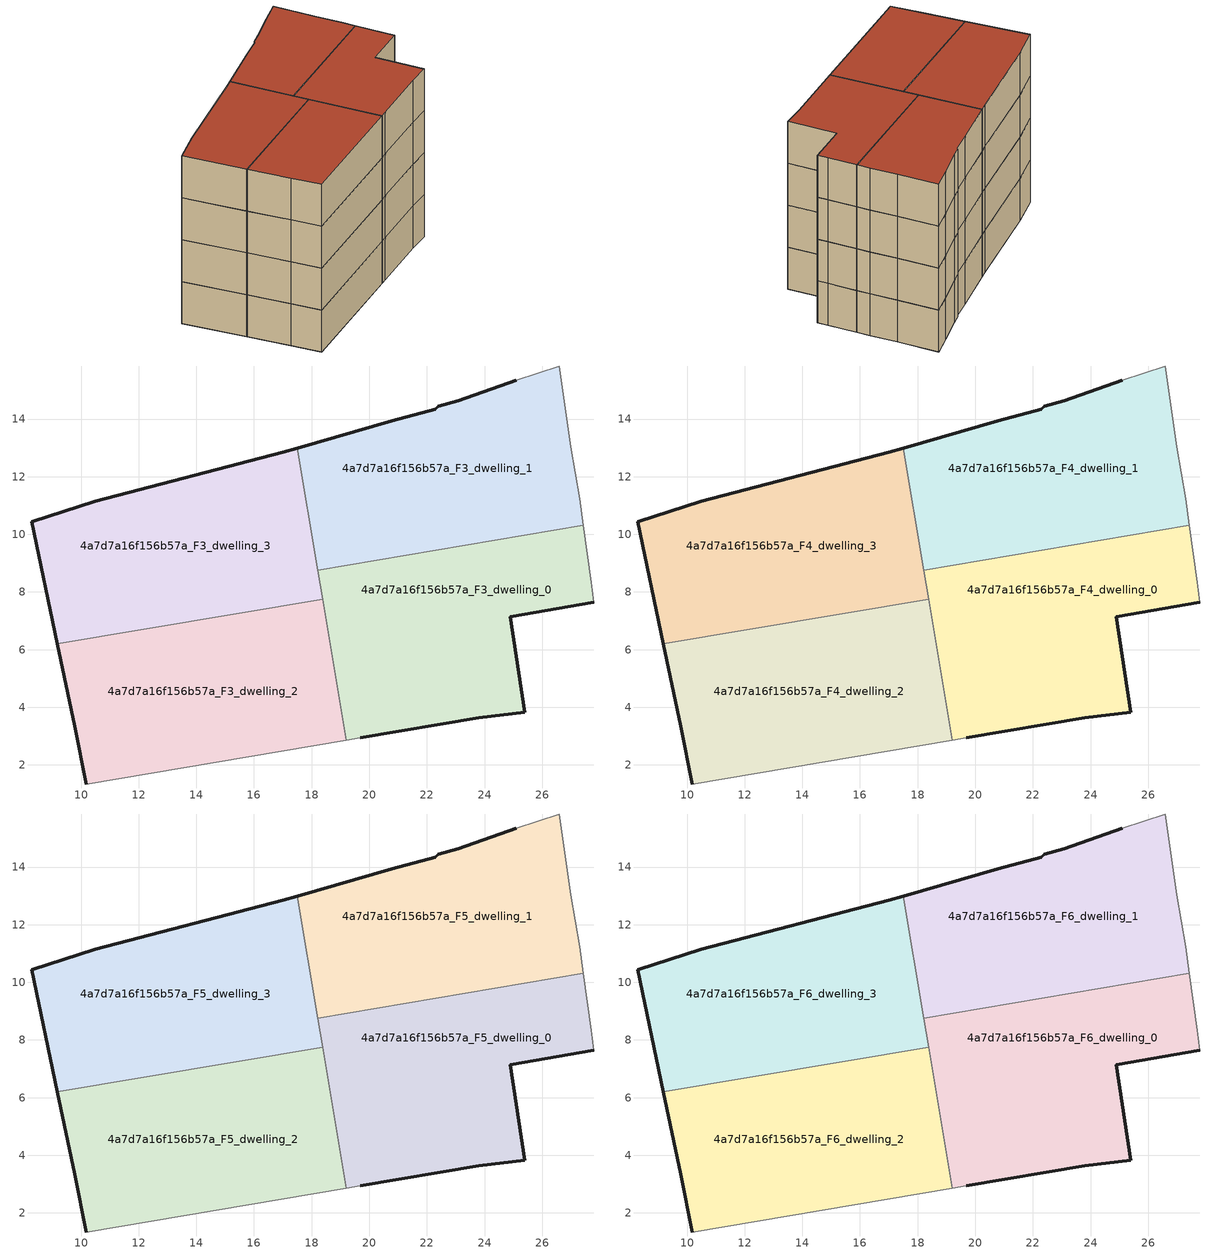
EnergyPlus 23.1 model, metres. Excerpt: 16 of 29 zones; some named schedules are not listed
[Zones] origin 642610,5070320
4a7d7a16f156b57a_F3_dwelling_0
 floor to 4a7d7a16f156b57a_F2_dwelling_0 (EU_floor_Construction): 25.39,3.83 24.89,7.14 27.8,7.64 27.7,8.34 27.43,10.31 18.21,8.76 19.21,2.85 19.69,2.93 23.79,3.63 z9
 wall outside (EU_wall_Construction): 27.8,7.64 24.89,7.14 25.39,3.83 23.79,3.63 19.69,2.93 z9:12
 wall adiabatic (EU_wall_Construction): 19.69,2.93 19.21,2.85 / 27.43,10.31 27.7,8.34 27.8,7.64 z9:12
 wall to 4a7d7a16f156b57a_F3_dwelling_1 (EU_wall_Construction): 18.21,8.76 27.43,10.31 z9:12
 wall to 4a7d7a16f156b57a_F3_dwelling_2 (EU_wall_Construction): 19.21,2.85 18.38,7.75 z9:12
 wall to 4a7d7a16f156b57a_F3_dwelling_3 (EU_wall_Construction): 18.38,7.75 18.21,8.76 z9:12
4a7d7a16f156b57a_F3_dwelling_1
 floor to 4a7d7a16f156b57a_F2_dwelling_1 (EU_floor_Construction): 27.43,10.31 27.3,11.24 27,13.04 26.6,15.84 25.1,15.34 23.09,14.64 22.4,14.44 22.3,14.34 20.79,13.94 17.5,12.99 18.21,8.76 z9
 wall outside (EU_wall_Construction): 17.5,12.99 20.79,13.94 22.3,14.34 22.4,14.44 23.09,14.64 25.1,15.34 z9:12
 wall adiabatic (EU_wall_Construction): 25.1,15.34 26.6,15.84 27,13.04 27.3,11.24 27.43,10.31 z9:12
 wall to 4a7d7a16f156b57a_F3_dwelling_3 (EU_wall_Construction): 18.21,8.76 17.5,12.99 z9:12
4a7d7a16f156b57a_F3_dwelling_2
 floor to 4a7d7a16f156b57a_F2_dwelling_2 (EU_floor_Construction): 19.21,2.85 18.38,7.75 9.18,6.2 9.78,3.34 10.18,1.34 z9
 wall outside (EU_wall_Construction): 10.18,1.34 9.78,3.34 9.18,6.2 z9:12
 wall to 4a7d7a16f156b57a_F3_dwelling_3 (EU_wall_Construction): 9.18,6.2 18.38,7.75 z9:12
 wall adiabatic (EU_wall_Construction): 19.21,2.85 10.18,1.34 z9:12
4a7d7a16f156b57a_F3_dwelling_3
 floor to 4a7d7a16f156b57a_F2_dwelling_3 (EU_floor_Construction): 18.38,7.75 17.5,12.99 16.99,12.84 10.48,11.14 8.28,10.44 9.18,6.2 z9
 wall outside (EU_wall_Construction): 9.18,6.2 8.28,10.44 10.48,11.14 16.99,12.84 17.5,12.99 z9:12
4a7d7a16f156b57a_F4_dwelling_0
 floor to 4a7d7a16f156b57a_F3_dwelling_0 (EU_floor_Construction): 25.39,3.83 24.89,7.14 27.8,7.64 27.7,8.34 27.43,10.31 18.21,8.76 19.21,2.85 19.69,2.93 23.79,3.63 z12
 wall outside (EU_wall_Construction): 27.8,7.64 24.89,7.14 25.39,3.83 23.79,3.63 19.69,2.93 z12:15
 wall adiabatic (EU_wall_Construction): 19.69,2.93 19.21,2.85 / 27.43,10.31 27.7,8.34 27.8,7.64 z12:15
 wall to 4a7d7a16f156b57a_F4_dwelling_1 (EU_wall_Construction): 18.21,8.76 27.43,10.31 z12:15
 wall to 4a7d7a16f156b57a_F4_dwelling_2 (EU_wall_Construction): 19.21,2.85 18.38,7.75 z12:15
 wall to 4a7d7a16f156b57a_F4_dwelling_3 (EU_wall_Construction): 18.38,7.75 18.21,8.76 z12:15
4a7d7a16f156b57a_F4_dwelling_1
 floor to 4a7d7a16f156b57a_F3_dwelling_1 (EU_floor_Construction): 27.43,10.31 27.3,11.24 27,13.04 26.6,15.84 25.1,15.34 23.09,14.64 22.4,14.44 22.3,14.34 20.79,13.94 17.5,12.99 18.21,8.76 z12
 wall outside (EU_wall_Construction): 17.5,12.99 20.79,13.94 22.3,14.34 22.4,14.44 23.09,14.64 25.1,15.34 z12:15
 wall adiabatic (EU_wall_Construction): 25.1,15.34 26.6,15.84 27,13.04 27.3,11.24 27.43,10.31 z12:15
 wall to 4a7d7a16f156b57a_F4_dwelling_3 (EU_wall_Construction): 18.21,8.76 17.5,12.99 z12:15
4a7d7a16f156b57a_F4_dwelling_2
 floor to 4a7d7a16f156b57a_F3_dwelling_2 (EU_floor_Construction): 19.21,2.85 18.38,7.75 9.18,6.2 9.78,3.34 10.18,1.34 z12
 wall outside (EU_wall_Construction): 10.18,1.34 9.78,3.34 9.18,6.2 z12:15
 wall to 4a7d7a16f156b57a_F4_dwelling_3 (EU_wall_Construction): 9.18,6.2 18.38,7.75 z12:15
 wall adiabatic (EU_wall_Construction): 19.21,2.85 10.18,1.34 z12:15
4a7d7a16f156b57a_F4_dwelling_3
 floor to 4a7d7a16f156b57a_F3_dwelling_3 (EU_floor_Construction): 18.38,7.75 17.5,12.99 16.99,12.84 10.48,11.14 8.28,10.44 9.18,6.2 z12
 wall outside (EU_wall_Construction): 9.18,6.2 8.28,10.44 10.48,11.14 16.99,12.84 17.5,12.99 z12:15
4a7d7a16f156b57a_F5_dwelling_0
 floor to 4a7d7a16f156b57a_F4_dwelling_0 (EU_floor_Construction): 25.39,3.83 24.89,7.14 27.8,7.64 27.7,8.34 27.43,10.31 18.21,8.76 19.21,2.85 19.69,2.93 23.79,3.63 z15
 wall outside (EU_wall_Construction): 27.8,7.64 24.89,7.14 25.39,3.83 23.79,3.63 19.69,2.93 z15:18
 wall adiabatic (EU_wall_Construction): 19.69,2.93 19.21,2.85 / 27.43,10.31 27.7,8.34 27.8,7.64 z15:18
 wall to 4a7d7a16f156b57a_F5_dwelling_1 (EU_wall_Construction): 18.21,8.76 27.43,10.31 z15:18
 wall to 4a7d7a16f156b57a_F5_dwelling_2 (EU_wall_Construction): 19.21,2.85 18.38,7.75 z15:18
 wall to 4a7d7a16f156b57a_F5_dwelling_3 (EU_wall_Construction): 18.38,7.75 18.21,8.76 z15:18
4a7d7a16f156b57a_F5_dwelling_1
 floor to 4a7d7a16f156b57a_F4_dwelling_1 (EU_floor_Construction): 27.43,10.31 27.3,11.24 27,13.04 26.6,15.84 25.1,15.34 23.09,14.64 22.4,14.44 22.3,14.34 20.79,13.94 17.5,12.99 18.21,8.76 z15
 wall outside (EU_wall_Construction): 17.5,12.99 20.79,13.94 22.3,14.34 22.4,14.44 23.09,14.64 25.1,15.34 z15:18
 wall adiabatic (EU_wall_Construction): 25.1,15.34 26.6,15.84 27,13.04 27.3,11.24 27.43,10.31 z15:18
 wall to 4a7d7a16f156b57a_F5_dwelling_3 (EU_wall_Construction): 18.21,8.76 17.5,12.99 z15:18
4a7d7a16f156b57a_F5_dwelling_2
 floor to 4a7d7a16f156b57a_F4_dwelling_2 (EU_floor_Construction): 19.21,2.85 18.38,7.75 9.18,6.2 9.78,3.34 10.18,1.34 z15
 wall outside (EU_wall_Construction): 10.18,1.34 9.78,3.34 9.18,6.2 z15:18
 wall to 4a7d7a16f156b57a_F5_dwelling_3 (EU_wall_Construction): 9.18,6.2 18.38,7.75 z15:18
 wall adiabatic (EU_wall_Construction): 19.21,2.85 10.18,1.34 z15:18
4a7d7a16f156b57a_F5_dwelling_3
 floor to 4a7d7a16f156b57a_F4_dwelling_3 (EU_floor_Construction): 18.38,7.75 17.5,12.99 16.99,12.84 10.48,11.14 8.28,10.44 9.18,6.2 z15
 wall outside (EU_wall_Construction): 9.18,6.2 8.28,10.44 10.48,11.14 16.99,12.84 17.5,12.99 z15:18
4a7d7a16f156b57a_F6_dwelling_0
 floor to 4a7d7a16f156b57a_F5_dwelling_0 (EU_floor_Construction): 25.39,3.83 24.89,7.14 27.8,7.64 27.7,8.34 27.43,10.31 18.21,8.76 19.21,2.85 19.69,2.93 23.79,3.63 z18
 wall outside (EU_wall_Construction): 27.8,7.64 24.89,7.14 25.39,3.83 23.79,3.63 19.69,2.93 z18:21
 wall adiabatic (EU_wall_Construction): 19.69,2.93 19.21,2.85 / 27.43,10.31 27.7,8.34 27.8,7.64 z18:21
 wall to 4a7d7a16f156b57a_F6_dwelling_1 (EU_wall_Construction): 18.21,8.76 27.43,10.31 z18:21
 wall to 4a7d7a16f156b57a_F6_dwelling_2 (EU_wall_Construction): 19.21,2.85 18.38,7.75 z18:21
 wall to 4a7d7a16f156b57a_F6_dwelling_3 (EU_wall_Construction): 18.38,7.75 18.21,8.76 z18:21
 roof outside (EU_roof_Construction): 27.43,10.31 27.7,8.34 27.8,7.64 24.89,7.14 25.39,3.83 23.79,3.63 19.69,2.93 19.21,2.85 18.21,8.76 z21
4a7d7a16f156b57a_F6_dwelling_1
 floor to 4a7d7a16f156b57a_F5_dwelling_1 (EU_floor_Construction): 27.43,10.31 27.3,11.24 27,13.04 26.6,15.84 25.1,15.34 23.09,14.64 22.4,14.44 22.3,14.34 20.79,13.94 17.5,12.99 18.21,8.76 z18
 wall outside (EU_wall_Construction): 17.5,12.99 20.79,13.94 22.3,14.34 22.4,14.44 23.09,14.64 25.1,15.34 z18:21
 wall adiabatic (EU_wall_Construction): 25.1,15.34 26.6,15.84 27,13.04 27.3,11.24 27.43,10.31 z18:21
 wall to 4a7d7a16f156b57a_F6_dwelling_3 (EU_wall_Construction): 18.21,8.76 17.5,12.99 z18:21
 roof outside (EU_roof_Construction): 26.6,15.84 27,13.04 27.3,11.24 27.43,10.31 18.21,8.76 17.5,12.99 20.79,13.94 22.3,14.34 22.4,14.44 23.09,14.64 25.1,15.34 z21
4a7d7a16f156b57a_F6_dwelling_2
 floor to 4a7d7a16f156b57a_F5_dwelling_2 (EU_floor_Construction): 19.21,2.85 18.38,7.75 9.18,6.2 9.78,3.34 10.18,1.34 z18
 wall outside (EU_wall_Construction): 10.18,1.34 9.78,3.34 9.18,6.2 z18:21
 wall to 4a7d7a16f156b57a_F6_dwelling_3 (EU_wall_Construction): 9.18,6.2 18.38,7.75 z18:21
 wall adiabatic (EU_wall_Construction): 19.21,2.85 10.18,1.34 z18:21
 roof outside (EU_roof_Construction): 18.38,7.75 19.21,2.85 10.18,1.34 9.78,3.34 9.18,6.2 z21
4a7d7a16f156b57a_F6_dwelling_3
 floor to 4a7d7a16f156b57a_F5_dwelling_3 (EU_floor_Construction): 18.38,7.75 17.5,12.99 16.99,12.84 10.48,11.14 8.28,10.44 9.18,6.2 z18
 wall outside (EU_wall_Construction): 9.18,6.2 8.28,10.44 10.48,11.14 16.99,12.84 17.5,12.99 z18:21
 roof outside (EU_roof_Construction): 17.5,12.99 18.38,7.75 9.18,6.2 8.28,10.44 10.48,11.14 16.99,12.84 z21
[Building]
EU S2 Campaign: North Axis=0; Terrain=City; Solar Distribution=FullExterior
[Site:Location]
Lyon-Bron: Latitude=45.75; Longitude=5; Time Zone=1; Elevation=198
[SizingPeriod:WeatherFileDays]
AnnualSizingPeriod: Begin Month=1; Begin Day of Month=1; End Month=12; End Day of Month=31; Day of Week for Start Day=Monday; Use Weather File Daylight Saving Period=No; Use Weather File Rain and Snow Indicators=No
[MATERIAL]
EU_InternalMass_Material: Roughness=MediumRough; Thickness=0.1; Conductivity=1; Density=1800; Specific Heat=900; Thermal Absorptance=0.9; Solar Absorptance=0.7; Visible Absorptance=0.7
[MATERIAL:NOMASS] Roughness=MediumRough; Thermal Absorptance=0.9; Solar Absorptance=0.7; Visible Absorptance=0.7
Name | Thermal Resistance
EU_wall_NoMass | 0.776494
EU_roof_NoMass | 0.486893
EU_floor_NoMass | 0.421597
[CONSTRUCTION]
EU_wall_Construction: EU_wall_NoMass
EU_roof_Construction: EU_roof_NoMass
EU_floor_Construction: EU_floor_NoMass
EU_InternalMass_Construction: EU_InternalMass_Material
[ZONE] Type=1; Multiplier=1; Ceiling Height=autocalculate; Floor Area=autocalculate; Part of Total Floor Area=Yes
Name | Volume
4a7d7a16f156b57a_F3_dwelling_0; 4a7d7a16f156b57a_F4_dwelling_0; 4a7d7a16f156b57a_F5_dwelling_0; 4a7d7a16f156b57a_F6_dwelling_0 | 137.544
4a7d7a16f156b57a_F3_dwelling_1; 4a7d7a16f156b57a_F4_dwelling_1; 4a7d7a16f156b57a_F5_dwelling_1; 4a7d7a16f156b57a_F6_dwelling_1 | 137.535
4a7d7a16f156b57a_F3_dwelling_2; 4a7d7a16f156b57a_F4_dwelling_2; 4a7d7a16f156b57a_F5_dwelling_2; 4a7d7a16f156b57a_F6_dwelling_2 | 137.524
4a7d7a16f156b57a_F3_dwelling_3; 4a7d7a16f156b57a_F4_dwelling_3; 4a7d7a16f156b57a_F5_dwelling_3; 4a7d7a16f156b57a_F6_dwelling_3 | 137.539
[INTERNALMASS] Construction=EU_InternalMass_Construction
Name | Zone or ZoneList | Surface Area
4a7d7a16f156b57a_F3_dwelling_0_EU_InternalMass | 4a7d7a16f156b57a_F3_dwelling_0 | 45.8482
4a7d7a16f156b57a_F3_dwelling_1_EU_InternalMass | 4a7d7a16f156b57a_F3_dwelling_1 | 45.8452
4a7d7a16f156b57a_F3_dwelling_2_EU_InternalMass | 4a7d7a16f156b57a_F3_dwelling_2 | 45.8415
4a7d7a16f156b57a_F3_dwelling_3_EU_InternalMass | 4a7d7a16f156b57a_F3_dwelling_3 | 45.8462
4a7d7a16f156b57a_F4_dwelling_0_EU_InternalMass | 4a7d7a16f156b57a_F4_dwelling_0 | 45.8482
4a7d7a16f156b57a_F4_dwelling_1_EU_InternalMass | 4a7d7a16f156b57a_F4_dwelling_1 | 45.8452
4a7d7a16f156b57a_F4_dwelling_2_EU_InternalMass | 4a7d7a16f156b57a_F4_dwelling_2 | 45.8415
4a7d7a16f156b57a_F4_dwelling_3_EU_InternalMass | 4a7d7a16f156b57a_F4_dwelling_3 | 45.8462
4a7d7a16f156b57a_F5_dwelling_0_EU_InternalMass | 4a7d7a16f156b57a_F5_dwelling_0 | 45.8482
4a7d7a16f156b57a_F5_dwelling_1_EU_InternalMass | 4a7d7a16f156b57a_F5_dwelling_1 | 45.8452
4a7d7a16f156b57a_F5_dwelling_2_EU_InternalMass | 4a7d7a16f156b57a_F5_dwelling_2 | 45.8415
4a7d7a16f156b57a_F5_dwelling_3_EU_InternalMass | 4a7d7a16f156b57a_F5_dwelling_3 | 45.8462
4a7d7a16f156b57a_F6_dwelling_0_EU_InternalMass | 4a7d7a16f156b57a_F6_dwelling_0 | 45.8482
4a7d7a16f156b57a_F6_dwelling_1_EU_InternalMass | 4a7d7a16f156b57a_F6_dwelling_1 | 45.8452
4a7d7a16f156b57a_F6_dwelling_2_EU_InternalMass | 4a7d7a16f156b57a_F6_dwelling_2 | 45.8415
4a7d7a16f156b57a_F6_dwelling_3_EU_InternalMass | 4a7d7a16f156b57a_F6_dwelling_3 | 45.8462
[OTHEREQUIPMENT] Fuel Type=Electricity; Design Level Calculation Method=Watts/Area; Power per Zone Floor Area=1; Fraction Latent=0; Fraction Radiant=0; Fraction Lost=0; Carbon Dioxide Generation Rate=0; EndUse Subcategory=EU_Step8_InternalGains
Name | Zone or ZoneList or Space or SpaceList | Schedule
EU_Step8_InternalGain_4a7d7a16f156b57a_F3_dwelling_0_f000 | 4a7d7a16f156b57a_F3_dwelling_0 | EU_Step8_GainSchedule_4a7d7a16f156b57a_F3_dwelling_0_f000
EU_Step8_InternalGain_4a7d7a16f156b57a_F3_dwelling_1_f000 | 4a7d7a16f156b57a_F3_dwelling_1 | EU_Step8_GainSchedule_4a7d7a16f156b57a_F3_dwelling_1_f000
EU_Step8_InternalGain_4a7d7a16f156b57a_F3_dwelling_2_f000 | 4a7d7a16f156b57a_F3_dwelling_2 | EU_Step8_GainSchedule_4a7d7a16f156b57a_F3_dwelling_2_f000
EU_Step8_InternalGain_4a7d7a16f156b57a_F3_dwelling_3_f000 | 4a7d7a16f156b57a_F3_dwelling_3 | EU_Step8_GainSchedule_4a7d7a16f156b57a_F3_dwelling_3_f000
EU_Step8_InternalGain_4a7d7a16f156b57a_F4_dwelling_0_f000 | 4a7d7a16f156b57a_F4_dwelling_0 | EU_Step8_GainSchedule_4a7d7a16f156b57a_F4_dwelling_0_f000
EU_Step8_InternalGain_4a7d7a16f156b57a_F4_dwelling_1_f000 | 4a7d7a16f156b57a_F4_dwelling_1 | EU_Step8_GainSchedule_4a7d7a16f156b57a_F4_dwelling_1_f000
EU_Step8_InternalGain_4a7d7a16f156b57a_F4_dwelling_2_f000 | 4a7d7a16f156b57a_F4_dwelling_2 | EU_Step8_GainSchedule_4a7d7a16f156b57a_F4_dwelling_2_f000
EU_Step8_InternalGain_4a7d7a16f156b57a_F4_dwelling_3_f000 | 4a7d7a16f156b57a_F4_dwelling_3 | EU_Step8_GainSchedule_4a7d7a16f156b57a_F4_dwelling_3_f000
EU_Step8_InternalGain_4a7d7a16f156b57a_F5_dwelling_0_f000 | 4a7d7a16f156b57a_F5_dwelling_0 | EU_Step8_GainSchedule_4a7d7a16f156b57a_F5_dwelling_0_f000
EU_Step8_InternalGain_4a7d7a16f156b57a_F5_dwelling_1_f000 | 4a7d7a16f156b57a_F5_dwelling_1 | EU_Step8_GainSchedule_4a7d7a16f156b57a_F5_dwelling_1_f000
EU_Step8_InternalGain_4a7d7a16f156b57a_F5_dwelling_2_f000 | 4a7d7a16f156b57a_F5_dwelling_2 | EU_Step8_GainSchedule_4a7d7a16f156b57a_F5_dwelling_2_f000
EU_Step8_InternalGain_4a7d7a16f156b57a_F5_dwelling_3_f000 | 4a7d7a16f156b57a_F5_dwelling_3 | EU_Step8_GainSchedule_4a7d7a16f156b57a_F5_dwelling_3_f000
EU_Step8_InternalGain_4a7d7a16f156b57a_F6_dwelling_0_f000 | 4a7d7a16f156b57a_F6_dwelling_0 | EU_Step8_GainSchedule_4a7d7a16f156b57a_F6_dwelling_0_f000
EU_Step8_InternalGain_4a7d7a16f156b57a_F6_dwelling_1_f000 | 4a7d7a16f156b57a_F6_dwelling_1 | EU_Step8_GainSchedule_4a7d7a16f156b57a_F6_dwelling_1_f000
EU_Step8_InternalGain_4a7d7a16f156b57a_F6_dwelling_2_f000 | 4a7d7a16f156b57a_F6_dwelling_2 | EU_Step8_GainSchedule_4a7d7a16f156b57a_F6_dwelling_2_f000
EU_Step8_InternalGain_4a7d7a16f156b57a_F6_dwelling_3_f000 | 4a7d7a16f156b57a_F6_dwelling_3 | EU_Step8_GainSchedule_4a7d7a16f156b57a_F6_dwelling_3_f000
[ZONEVENTILATION:DESIGNFLOWRATE] Schedule=EU_AlwaysOn; Design Flow Rate Calculation Method=AirChanges/Hour; Air Changes per Hour=0.693814; Ventilation Type=Natural; Fan Pressure Rise=0; Fan Total Efficiency=1; Constant Term Coefficient=1; Temperature Term Coefficient=0; Velocity Term Coefficient=0; Velocity Squared Term Coefficient=0; Minimum Indoor Temperature=-100; Maximum Indoor Temperature=100; Delta Temperature=-100; Minimum Outdoor Temperature=-100; Maximum Outdoor Temperature=100; Maximum Wind Speed=40
Name | Zone or ZoneList or Space or SpaceList
EU_ConstantAir_4a7d7a16f156b57a_F3_dwelling_0 | 4a7d7a16f156b57a_F3_dwelling_0
EU_ConstantAir_4a7d7a16f156b57a_F3_dwelling_1 | 4a7d7a16f156b57a_F3_dwelling_1
EU_ConstantAir_4a7d7a16f156b57a_F3_dwelling_2 | 4a7d7a16f156b57a_F3_dwelling_2
EU_ConstantAir_4a7d7a16f156b57a_F3_dwelling_3 | 4a7d7a16f156b57a_F3_dwelling_3
EU_ConstantAir_4a7d7a16f156b57a_F4_dwelling_0 | 4a7d7a16f156b57a_F4_dwelling_0
EU_ConstantAir_4a7d7a16f156b57a_F4_dwelling_1 | 4a7d7a16f156b57a_F4_dwelling_1
EU_ConstantAir_4a7d7a16f156b57a_F4_dwelling_2 | 4a7d7a16f156b57a_F4_dwelling_2
EU_ConstantAir_4a7d7a16f156b57a_F4_dwelling_3 | 4a7d7a16f156b57a_F4_dwelling_3
EU_ConstantAir_4a7d7a16f156b57a_F5_dwelling_0 | 4a7d7a16f156b57a_F5_dwelling_0
EU_ConstantAir_4a7d7a16f156b57a_F5_dwelling_1 | 4a7d7a16f156b57a_F5_dwelling_1
EU_ConstantAir_4a7d7a16f156b57a_F5_dwelling_2 | 4a7d7a16f156b57a_F5_dwelling_2
EU_ConstantAir_4a7d7a16f156b57a_F5_dwelling_3 | 4a7d7a16f156b57a_F5_dwelling_3
EU_ConstantAir_4a7d7a16f156b57a_F6_dwelling_0 | 4a7d7a16f156b57a_F6_dwelling_0
EU_ConstantAir_4a7d7a16f156b57a_F6_dwelling_1 | 4a7d7a16f156b57a_F6_dwelling_1
EU_ConstantAir_4a7d7a16f156b57a_F6_dwelling_2 | 4a7d7a16f156b57a_F6_dwelling_2
EU_ConstantAir_4a7d7a16f156b57a_F6_dwelling_3 | 4a7d7a16f156b57a_F6_dwelling_3
